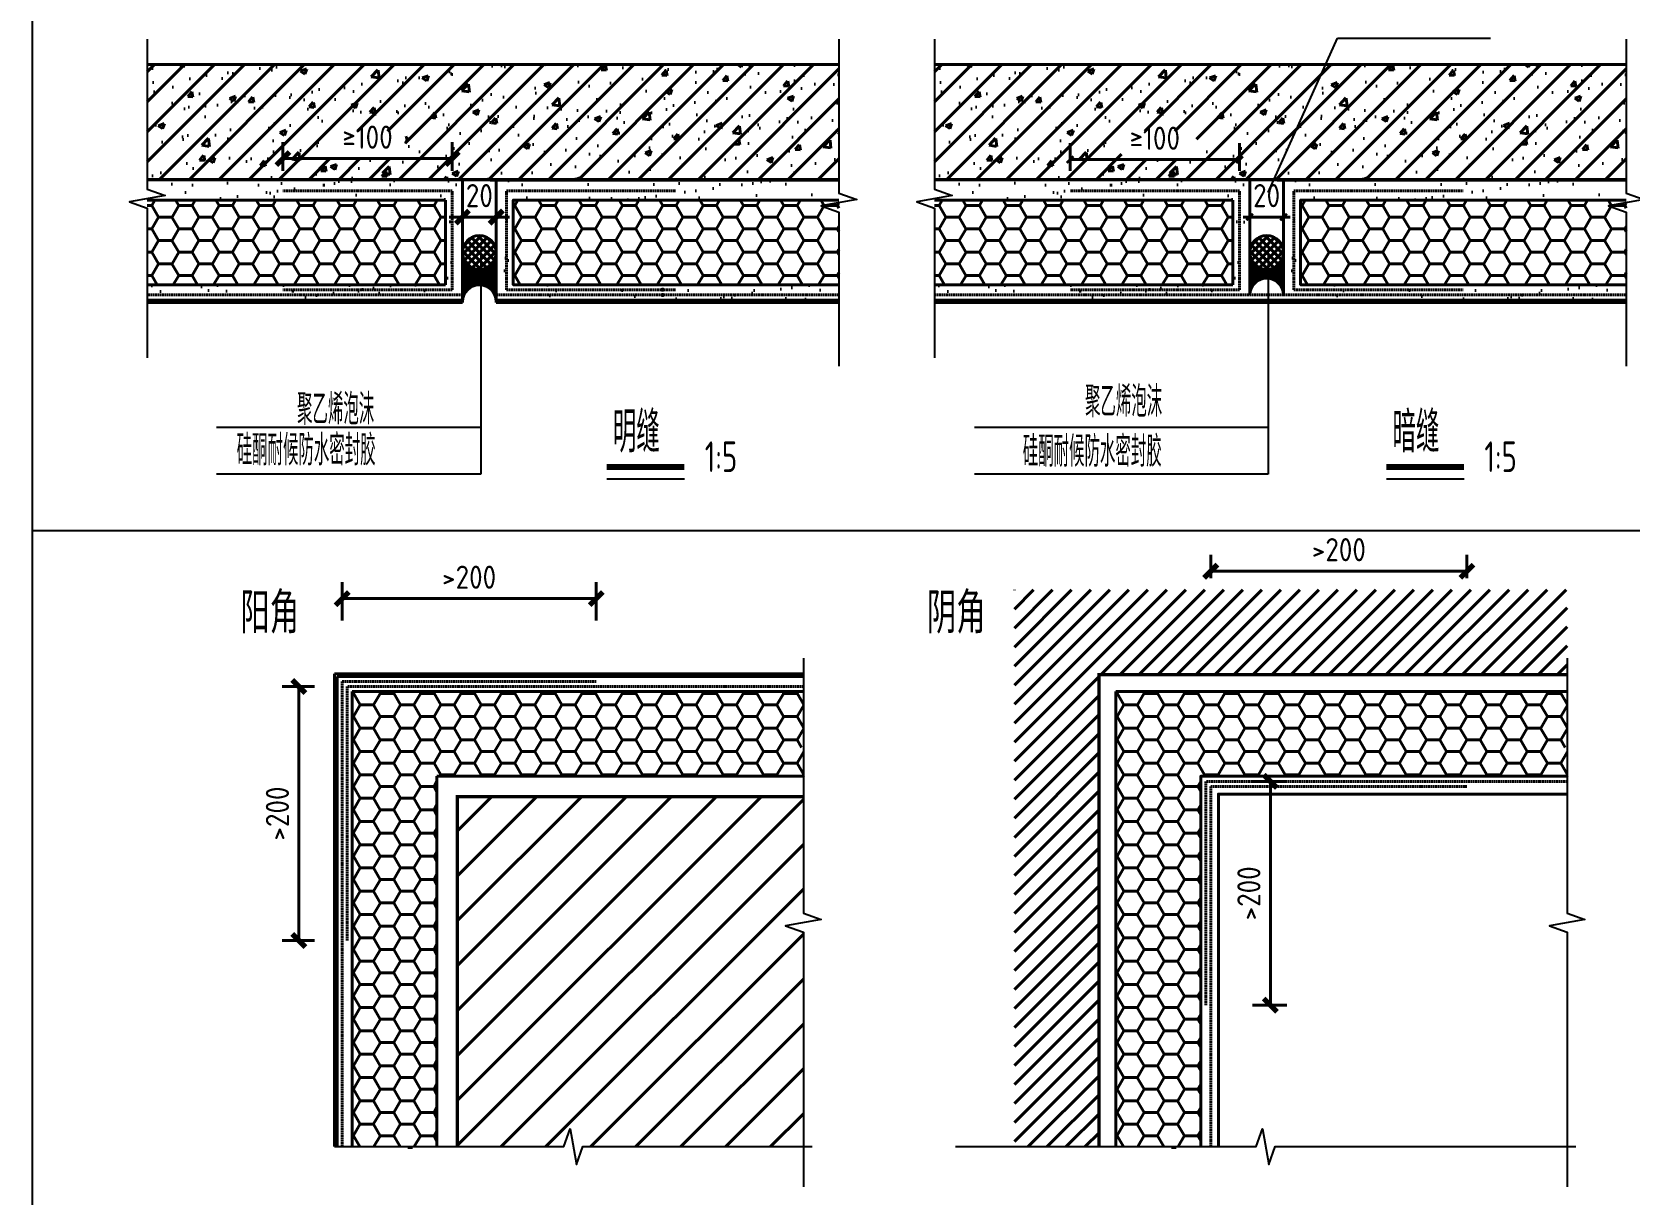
# Model space of a CAD drawing. Extents: x 1188826 to 1909461, y 608442 to 1651179.
# Drawn here: x 1323624 to 1333786, y 1318966 to 1326361 of the extents above; entities that cross this region are included whole.
import ezdxf

# ---------------------------------------------------------------- set-up
doc = ezdxf.new("R2010")
doc.units = 0
doc.header["$LTSCALE"] = 1000
doc.header["$MEASUREMENT"] = 0
doc.linetypes.add('DASH', pattern=[0.35, 0.25, -0.1])
for name, color, linetype in [('Defpoint', 7, 'Continuous'), ('PUB_DIM', 3, 'Continuous'), ('PUB_TEXT', 4, 'Continuous')]:
    doc.layers.add(name, color=color, linetype=linetype)
doc.layers.add('WALL', color=9, linetype='Continuous', lineweight=40)
doc.styles.get("Standard").update_dxf_attribs({"font": 'gbenor.shx', "bigfont": 'gbcbig.shx'})
doc.styles.add('STANDARD_T3', font='gbenor.shx', dxfattribs={"bigfont": 'gbcbig.shx'})
doc.dimstyles.new('STANDARD&&50', dxfattribs={"dimtxt": 175, "dimasz": 50, "dimexe": 125, "dimexo": 150, "dimgap": 75, "dimtad": 1, "dimdec": 0, "dimzin": 0, "dimdsep": 46, "dimtxsty": 'STANDARD_T3', "dimblk": 'ARCHTICK', "dimcen": 0.09, "dimadec": 0, "dimazin": 0, "dimtfac": 1, "dimtdec": 0, "dimtix": 1, "dimtmove": 2, "dimatfit": 3, "dimfxl": 0, "dimtolj": 1, "dimtzin": 0, "dimarcsym": 0})
pattern_1 = [(37.5, (-98122.17, 9234.46), (-10.07894, 308.2918), [0, -243.2, 0, -272, 0, -260]), (7.5, (-98122.17, 9234.46), (283.1643, 451.5434), [0, -131.2, 0, -219.2, 0, -84]), (327.5, (-98318.97, 9234.46), (498.2627, 0.90545), [0, -80, 0, -288, 0, -376]), (317.5, (-98318.97, 9234.46), (480.9803, 140.4281), [0, -40, 0, -188.8, 0, -216])]
pattern_2 = [(37.5, (-92173.38, 9234.46), (-10.07894, 308.2918), [0, -243.2, 0, -272, 0, -260]), (7.5, (-92173.38, 9234.46), (283.1643, 451.5434), [0, -131.2, 0, -219.2, 0, -84]), (327.5, (-92370.18, 9234.46), (498.2627, 0.90545), [0, -80, 0, -288, 0, -376]), (317.5, (-92370.2, 9234.46), (480.9803, 140.4281), [0, -40, 0, -188.8, 0, -216])]

# ---------------------------------------------------------------- blocks, each defined once
blk = doc.blocks.new('_ArchTick')
at = {"color": 0, "linetype": 'ByBlock', "const_width": 0.4}
blk.add_lwpolyline([(-0.5, -0.5), (0.5, 0.5)], dxfattribs=at)
blk = doc.blocks.new('*D86')
at = {"layer": 'Defpoints', "color": 0, "transparency": 16777216}
for p in [(1126315, 1326472), (1126584, 1326472), (1126584, 1324552)]:
    blk.add_point(p, dxfattribs=at)
at = {"layer": 'PUB_DIM', "color": 0, "lineweight": -2, "transparency": 16777216}
for p, q in [((1126434, 1326472), (1126190, 1326472)), ((1126315, 1324552), (1126315, 1326472)), ((1126434, 1324552), (1126190, 1324552))]:
    blk.add_line(p, q, dxfattribs=at)
at = {"layer": 'PUB_DIM', "color": 0, "lineweight": -2, "transparency": 16777216, "xscale": 100, "yscale": 100, "zscale": 100}
for p, rotation in [((1126315, 1326472), 90), ((1126315, 1324552), 270)]:
    blk.add_blockref('_ArchTick', p, dxfattribs=dict(at, rotation=rotation))
at = {"layer": 'PUB_DIM', "color": 0, "transparency": 16777216, "insert": (1126153, 1325512), "char_height": 175, "attachment_point": 5, "rotation": 90, "style": 'STANDARD_T3'}
blk.add_mtext('\\A1;>200', dxfattribs=at)
blk = doc.blocks.new('*D87')
at = {"layer": 'Defpoints', "color": 0, "transparency": 16777216}
for p in [(1128562, 1327136), (1126642, 1326821), (1128562, 1326821)]:
    blk.add_point(p, dxfattribs=at)
at = {"layer": 'PUB_DIM', "color": 0, "lineweight": -2, "transparency": 16777216}
for p, q in [((1126642, 1326971), (1126642, 1327261)), ((1128562, 1326971), (1128562, 1327261)), ((1126642, 1327136), (1128562, 1327136))]:
    blk.add_line(p, q, dxfattribs=at)
at = {"layer": 'PUB_DIM', "color": 0, "lineweight": -2, "transparency": 16777216, "xscale": 100, "yscale": 100, "zscale": 100, "rotation": 180}
blk.add_blockref('_ArchTick', (1126642, 1327136), dxfattribs=at)
at = {"layer": 'PUB_DIM', "color": 0, "lineweight": -2, "transparency": 16777216, "xscale": 100, "yscale": 100, "zscale": 100}
blk.add_blockref('_ArchTick', (1128562, 1327136), dxfattribs=at)
at = {"layer": 'PUB_DIM', "color": 0, "transparency": 16777216, "insert": (1127602, 1327298), "char_height": 175, "attachment_point": 5, "style": 'STANDARD_T3'}
blk.add_mtext('\\A1;>200', dxfattribs=at)
blk = doc.blocks.new('*D88')
at = {"layer": 'Defpoints', "color": 0, "transparency": 16777216}
for p in [(1133370, 1325755), (1133656, 1325755), (1133370, 1324063)]:
    blk.add_point(p, dxfattribs=at)
at = {"layer": 'PUB_DIM', "color": 0, "lineweight": -2, "transparency": 16777216}
for p, q in [((1133520, 1325755), (1133781, 1325755)), ((1133656, 1324063), (1133656, 1325755)), ((1133520, 1324063), (1133781, 1324063))]:
    blk.add_line(p, q, dxfattribs=at)
at = {"layer": 'PUB_DIM', "color": 0, "lineweight": -2, "transparency": 16777216, "xscale": 100, "yscale": 100, "zscale": 100}
for p, rotation in [((1133656, 1325755), 90), ((1133656, 1324063), 270)]:
    blk.add_blockref('_ArchTick', p, dxfattribs=dict(at, rotation=rotation))
at = {"layer": 'PUB_DIM', "color": 0, "transparency": 16777216, "insert": (1133494, 1324909), "char_height": 175, "attachment_point": 5, "rotation": 90, "style": 'STANDARD_T3'}
blk.add_mtext('\\A1;>200', dxfattribs=at)
blk = doc.blocks.new('*D89')
at = {"layer": 'Defpoints', "color": 0, "transparency": 16777216}
for p in [(1135142, 1327343), (1133206, 1327140), (1135142, 1327140)]:
    blk.add_point(p, dxfattribs=at)
at = {"layer": 'PUB_DIM', "color": 0, "lineweight": -2, "transparency": 16777216}
for p, q in [((1133206, 1327290), (1133206, 1327468)), ((1135142, 1327290), (1135142, 1327468)), ((1133206, 1327343), (1135142, 1327343))]:
    blk.add_line(p, q, dxfattribs=at)
at = {"layer": 'PUB_DIM', "color": 0, "lineweight": -2, "transparency": 16777216, "xscale": 100, "yscale": 100, "zscale": 100, "rotation": 180}
blk.add_blockref('_ArchTick', (1133206, 1327343), dxfattribs=at)
at = {"layer": 'PUB_DIM', "color": 0, "lineweight": -2, "transparency": 16777216, "xscale": 100, "yscale": 100, "zscale": 100}
blk.add_blockref('_ArchTick', (1135142, 1327343), dxfattribs=at)
at = {"layer": 'PUB_DIM', "color": 0, "transparency": 16777216, "insert": (1134174, 1327506), "char_height": 175, "attachment_point": 5, "style": 'STANDARD_T3'}
blk.add_mtext('\\A1;>200', dxfattribs=at)
blk = doc.blocks.new('*D99')
at = {"layer": 'Defpoints', "color": 0, "transparency": 16777216}
for p in [(1127474, 1330462), (1126194, 1330219), (1127474, 1330219)]:
    blk.add_point(p, dxfattribs=at)
at = {"layer": 'PUB_DIM', "color": 0, "lineweight": -2, "transparency": 16777216}
for p, q in [((1126194, 1330369), (1126194, 1330587)), ((1127474, 1330369), (1127474, 1330587)), ((1126194, 1330462), (1127474, 1330462))]:
    blk.add_line(p, q, dxfattribs=at)
at = {"layer": 'PUB_DIM', "color": 0, "lineweight": -2, "transparency": 16777216, "xscale": 100, "yscale": 100, "zscale": 100, "rotation": 180}
blk.add_blockref('_ArchTick', (1126194, 1330462), dxfattribs=at)
at = {"layer": 'PUB_DIM', "color": 0, "lineweight": -2, "transparency": 16777216, "xscale": 100, "yscale": 100, "zscale": 100}
blk.add_blockref('_ArchTick', (1127474, 1330462), dxfattribs=at)
at = {"layer": 'PUB_DIM', "color": 0, "transparency": 16777216, "insert": (1126834, 1330624), "char_height": 175, "attachment_point": 5, "style": 'STANDARD_T3'}
blk.add_mtext('\\A1;≥100', dxfattribs=at)
blk = doc.blocks.new('*D100')
at = {"layer": 'Defpoints', "color": 0, "transparency": 16777216}
for p in [(1127551, 1330301), (1127807, 1330301), (1127807, 1330020)]:
    blk.add_point(p, dxfattribs=at)
at = {"layer": 'PUB_DIM', "color": 0, "lineweight": -2, "transparency": 16777216}
for p, q in [((1127551, 1330151), (1127551, 1329895)), ((1127807, 1330151), (1127807, 1329895)), ((1127551, 1330020), (1127451, 1330020)), ((1127551, 1330020), (1127807, 1330020)), ((1127807, 1330020), (1127907, 1330020))]:
    blk.add_line(p, q, dxfattribs=at)
at = {"layer": 'PUB_DIM', "color": 0, "lineweight": -2, "transparency": 16777216, "xscale": 100, "yscale": 100, "zscale": 100}
blk.add_blockref('_ArchTick', (1127551, 1330020), dxfattribs=at)
at = {"layer": 'PUB_DIM', "color": 0, "lineweight": -2, "transparency": 16777216, "xscale": 100, "yscale": 100, "zscale": 100, "rotation": 180}
blk.add_blockref('_ArchTick', (1127807, 1330020), dxfattribs=at)
at = {"layer": 'PUB_DIM', "color": 0, "transparency": 16777216, "insert": (1127679, 1330182), "char_height": 175, "attachment_point": 5, "style": 'STANDARD_T3'}
blk.add_mtext('\\A1;20', dxfattribs=at)
blk = doc.blocks.new('*D101')
at = {"layer": 'Defpoints', "color": 0, "transparency": 16777216}
for p in [(1133423, 1330454), (1132143, 1330219), (1133423, 1330219)]:
    blk.add_point(p, dxfattribs=at)
at = {"layer": 'PUB_DIM', "color": 0, "lineweight": -2, "transparency": 16777216}
for p, q in [((1132143, 1330369), (1132143, 1330579)), ((1133423, 1330369), (1133423, 1330579)), ((1132143, 1330454), (1133423, 1330454))]:
    blk.add_line(p, q, dxfattribs=at)
at = {"layer": 'PUB_DIM', "color": 0, "lineweight": -2, "transparency": 16777216, "xscale": 50, "yscale": 50, "zscale": 50, "rotation": 180}
blk.add_blockref('_ArchTick', (1132143, 1330454), dxfattribs=at)
at = {"layer": 'PUB_DIM', "color": 0, "lineweight": -2, "transparency": 16777216, "xscale": 50, "yscale": 50, "zscale": 50}
blk.add_blockref('_ArchTick', (1133423, 1330454), dxfattribs=at)
at = {"layer": 'PUB_DIM', "color": 0, "transparency": 16777216, "insert": (1132783, 1330616), "char_height": 175, "attachment_point": 5, "style": 'STANDARD_T3'}
blk.add_mtext('\\A1;≥100', dxfattribs=at)
blk = doc.blocks.new('*D102')
at = {"layer": 'Defpoints', "color": 0, "transparency": 16777216}
for p in [(1133500, 1330301), (1133756, 1330301), (1133756, 1330020)]:
    blk.add_point(p, dxfattribs=at)
at = {"layer": 'PUB_DIM', "color": 0, "lineweight": -2, "transparency": 16777216}
for p, q in [((1133500, 1330151), (1133500, 1329895)), ((1133756, 1330151), (1133756, 1329895)), ((1133500, 1330020), (1133450, 1330020)), ((1133500, 1330020), (1133756, 1330020)), ((1133756, 1330020), (1133806, 1330020))]:
    blk.add_line(p, q, dxfattribs=at)
at = {"layer": 'PUB_DIM', "color": 0, "lineweight": -2, "transparency": 16777216, "xscale": 50, "yscale": 50, "zscale": 50}
blk.add_blockref('_ArchTick', (1133500, 1330020), dxfattribs=at)
at = {"layer": 'PUB_DIM', "color": 0, "lineweight": -2, "transparency": 16777216, "xscale": 50, "yscale": 50, "zscale": 50, "rotation": 180}
blk.add_blockref('_ArchTick', (1133756, 1330020), dxfattribs=at)
at = {"layer": 'PUB_DIM', "color": 0, "transparency": 16777216, "insert": (1133628, 1330182), "char_height": 175, "attachment_point": 5, "style": 'STANDARD_T3'}
blk.add_mtext('\\A1;20', dxfattribs=at)
blk = doc.blocks.new('21412412431')
h = blk.add_hatch()
h.set_pattern_fill('钢筋混凝土', color=256, scale=64, style=0)
h.set_pattern_definition([(45, (-596294.7, -306622.99), (-113.137085, 113.137085), []), (50, (-596294.7, -306623), (459.04652, -40.16137), [48, -528]), (355, (-596294.7, -306623), (-88.80085, 481.40297), [38.4, -422.4]), (100.4514, (-596256.44, -306626.33), (370.246, 441.2413), [40.79372, -448.73095]), (46.1842, (-596294.7, -306495), (683.03427, -105.93217), [72, -792]), (96.6356, (-596237.8, -306503.8), (598.1841, 623.43544), [61.1906, -673.0963]), (351.1842, (-596294.7, -306495), (598.18364, 623.4359), [57.6, -633.6]), (21, (-596230.7, -306527), (382.02051, -257.6761), [48, -528]), (326, (-596230.7, -306527), (155.7218, 464.09603), [38.4, -422.4]), (71.4514, (-596198.86, -306548.46), (537.74248, 206.41952), [40.79372, -448.73095]), (37.5, (-596294.7, -306622.99), (7.782307, 213.052066), [0, -417.28, 0, -428.8, 0, -424]), (7.5, (-596294.7, -306622.99), (168.364504, 252.423496), [0, -244.48, 0, -407.68, 0, -161.6]), (327.5, (-596437.41, -306622.99), (341.64636, -14.43512), [0, -160, 0, -499.2, 0, -662.4]), (317.5, (-596501.4, -306623), (373.23915, 64.06719), [0, -208, 0, -331.52, 0, -470.4])])
h.paths.add_polyline_path([(6097.7, 11252.4), (6097.7, 12123.1), (870.6, 12123.1), (870.6, 11252.4)])
h.paths.add_polyline_path([(2235.4, 11412.2), (2820.5, 11412.2), (2820.5, 11619.9), (2235.4, 11619.9)], flags=16)
h = blk.add_hatch()
h.set_pattern_fill('钢筋混凝土', color=256, scale=64, style=0)
h.set_pattern_definition([(45, (-590345.9, -306622.99), (-113.137085, 113.137085), []), (50, (-590345.9, -306623), (459.04652, -40.16137), [48, -528]), (355, (-590345.9, -306623), (-88.80085, 481.40297), [38.4, -422.4]), (100.4514, (-590307.65, -306626.33), (370.246, 441.2413), [40.79372, -448.73095]), (46.1842, (-590345.9, -306495), (683.03427, -105.93217), [72, -792]), (96.6356, (-590289, -306503.8), (598.1841, 623.43544), [61.1906, -673.0963]), (351.1842, (-590345.9, -306495), (598.18364, 623.4359), [57.6, -633.6]), (21, (-590281.9, -306527), (382.02051, -257.6761), [48, -528]), (326, (-590281.9, -306527), (155.7218, 464.09603), [38.4, -422.4]), (71.4514, (-590250.07, -306548.46), (537.74248, 206.41952), [40.79372, -448.73095]), (37.5, (-590345.9, -306622.99), (7.782307, 213.052066), [0, -417.28, 0, -428.8, 0, -424]), (7.5, (-590345.9, -306622.99), (168.364504, 252.423496), [0, -244.48, 0, -407.68, 0, -161.6]), (327.5, (-590488.63, -306622.99), (341.64636, -14.43512), [0, -160, 0, -499.2, 0, -662.4]), (317.5, (-590552.63, -306623), (373.23915, 64.06719), [0, -208, 0, -331.52, 0, -470.4])])
h.paths.add_polyline_path([(12046.5, 11252.4), (12046.5, 12123.1), (6819.3, 12123.1), (6819.3, 11252.4)])
h.paths.add_polyline_path([(8233.6, 11404.5), (8798.9, 11404.5), (8798.9, 11620.7), (8233.6, 11620.7)], flags=16)
h = blk.add_hatch()
h.set_pattern_fill('AR-SAND', color=256, scale=160, style=0)
h.set_pattern_definition(pattern_1)
h.paths.add_polyline_path([(869.4, 11252), (729.8, 11214), (870.6, 11169.2), (870.6, 11098.4), (3124.4, 11098.4), (3124.4, 10458.4), (870.6, 10458.4), (870.6, 10381.6), (3252.4, 10381.6), (3252.4, 10804), (3252.4, 11252)])
h.paths.add_polyline_path([(870.6, 10381.6), (870.6, 10343.2), (3252.4, 10343.2), (3252.4, 10381.6)])
h = blk.add_hatch()
h.set_pattern_fill('AR-SAND', color=256, scale=160, style=0)
h.set_pattern_definition(pattern_1)
h.paths.add_polyline_path([(3508.4, 11252), (3508.4, 10804), (3508.4, 10381.6), (6097.7, 10381.6), (6097.7, 10458.4), (3636.4, 10458.4), (3636.4, 11098.4), (6097.7, 11098.4), (6097.7, 11169.2), (5956.9, 11214), (6096.5, 11252)])
h.paths.add_polyline_path([(6097.7, 10343.2), (6097.7, 10381.6), (4764.5, 10381.6), (4764.5, 10343.2)])
h.paths.add_polyline_path([(3508.4, 10381.6), (3508.4, 10343.2), (4764.5, 10343.2), (4764.5, 10381.6)])
h = blk.add_hatch()
h.set_pattern_fill('AR-SAND', color=256, scale=160, style=0)
h.set_pattern_definition(pattern_2)
h.paths.add_polyline_path([(6818.2, 11252), (6678.5, 11214), (6819.3, 11169.2), (6819.3, 11098.4), (9073.2, 11098.4), (9073.2, 10458.4), (6819.3, 10458.4), (6819.3, 10381.6), (9201.2, 10381.6), (9201.2, 10804), (9201.2, 11252)])
h.paths.add_polyline_path([(6819.3, 10381.6), (6819.3, 10343.2), (9201.2, 10343.2), (9201.2, 10381.6)])
h = blk.add_hatch()
h.set_pattern_fill('AR-SAND', color=256, scale=160, style=0)
h.set_pattern_definition(pattern_2)
h.paths.add_polyline_path([(9457.2, 11252), (9457.2, 10804), (9457.2, 10381.6), (12046.5, 10381.6), (12046.5, 10458.4), (9585.2, 10458.4), (9585.2, 11098.4), (12046.5, 11098.4), (12046.5, 11169.2), (11905.7, 11214), (12045.3, 11252)])
h.paths.add_polyline_path([(12046.5, 10343.2), (12046.5, 10381.6), (10713.3, 10381.6), (10713.3, 10343.2)])
h.paths.add_polyline_path([(9457.2, 10381.6), (9457.2, 10343.2), (10713.3, 10343.2), (10713.3, 10381.6)])
h = blk.add_hatch()
h.set_pattern_fill('HONEY', color=256, scale=64, style=0)
h.set_pattern_definition([(0, (-596294.69, -306622.985), (152.4, 87.98816), [101.6, -203.2]), (120, (-596294.69, -306622.985), (-152.399982, 87.988192), [101.6, -203.2]), (60, (-596294.69, -306622.985), (1.8e-05, 175.976352), [-203.2, 101.6])])
h.paths.add_polyline_path([(6097.7, 11098.4), (3636.4, 11098.4), (3636.4, 10458.4), (6097.7, 10458.4)])
h.paths.add_polyline_path([(3124.4, 11098.4), (870.6, 11098.4), (870.6, 10458.4), (3124.4, 10458.4)])
h = blk.add_hatch()
h.set_pattern_fill('HONEY', color=256, scale=64, style=0)
h.set_pattern_definition([(0, (-590345.906, -306622.985), (152.4, 87.98816), [101.6, -203.2]), (120, (-590345.906, -306622.985), (-152.399982, 87.988192), [101.6, -203.2]), (60, (-590345.906, -306622.985), (1.8e-05, 175.976352), [-203.2, 101.6])])
h.paths.add_polyline_path([(12046.5, 11098.4), (9585.2, 11098.4), (9585.2, 10458.4), (12046.5, 10458.4)])
h.paths.add_polyline_path([(9073.2, 11098.4), (6819.3, 11098.4), (6819.3, 10458.4), (9073.2, 10458.4)])
h = blk.add_hatch()
h.set_pattern_fill('ANSI31', color=256, scale=12.8, angle=90, style=0)
h.set_pattern_definition([(135, (8458.443, 336.453), (-28.73682, -28.73682), [])])
h.paths.add_polyline_path([(3252.4, 10703, 1), (3508.4, 10703, 1)])
h = blk.add_hatch()
h.set_pattern_fill('ANSI31', color=256, scale=12.8, angle=180, style=0)
h.set_pattern_definition([(225, (8458.443, 336.453), (28.73682, -28.73682), [])])
h.paths.add_polyline_path([(3252.4, 10703, 1), (3508.4, 10703, 1)])
h = blk.add_hatch()
h.set_pattern_fill('ANSI31', color=256, scale=12.8, angle=90, style=0)
h.set_pattern_definition([(135, (14407.23, 336.453), (-28.73682, -28.73682), [])])
h.paths.add_polyline_path([(9201.2, 10703, 1), (9457.2, 10703, 1)])
h = blk.add_hatch()
h.set_pattern_fill('ANSI31', color=256, scale=12.8, angle=180, style=0)
h.set_pattern_definition([(225, (14407.23, 336.453), (28.73682, -28.73682), [])])
h.paths.add_polyline_path([(9201.2, 10703, 1), (9457.2, 10703, 1)])
h = blk.add_hatch()
h.set_pattern_fill('ANSI31', color=256, scale=12.8, angle=405, style=0)
h.set_pattern_definition([(90, (-596294.693, -302066.824), (-20.32, 7e-15), [])])
h.paths.add_polyline_path([(3508.4, 10330.8), (3508.4, 10703, -1), (3252.4, 10703), (3252.4, 10330.8, -1)])
h = blk.add_hatch()
h.set_pattern_fill('ANSI31', color=256, scale=12.8, angle=405, style=0)
h.set_pattern_definition([(90, (-590345.906, -302066.824), (-20.32, 7e-15), [])])
edge = h.paths.add_edge_path()
edge.add_arc((9329.2, 10381.6), 128, 0, 180)
edge.add_line((9201.2, 10381.6), (9201.2, 10703))
edge.add_arc((9329.2, 10703), 128, 180, 360)
edge.add_line((9457.2, 10703), (9457.2, 10381.6))
for points in [[(4764.5, 10405.5, -1), (4764.5, 10437.9, -1)], [(4764.5, 10365.5, -1), (4764.5, 10397.8, -1)]]:
    blk.add_hatch(color=256).paths.add_polyline_path(points)
h = blk.add_hatch()
h.set_pattern_fill('ANSI31', color=256, scale=64, style=0)
h.set_pattern_definition([(45, (-601629.4, -346648.86), (-71.842049, 71.842049), [])])
h.paths.add_polyline_path([(11599.7, 8152.3), (7422.7, 8152.3), (7422.7, 3944.6), (8062.7, 3944.6), (8062.7, 7512.3), (11599.7, 7512.3)])
h = blk.add_hatch()
h.set_pattern_fill('HONEY', color=256, scale=64, style=0)
h.set_pattern_definition([(0, (-601629.4, -346648.86), (152.4, 87.98816), [101.6, -203.2]), (120, (-601629.4, -346648.86), (-152.399982, 87.988192), [101.6, -203.2]), (60, (-601629.4, -346648.86), (1.8e-05, 175.976352), [-203.2, 101.6])])
h.paths.add_polyline_path([(5828.8, 6744.1), (5828.8, 6928.5), (5711.5, 6928.5), (5946.1, 7005.3), (5828.8, 7005.3), (5828.8, 7384.1), (2419.8, 7384.1), (2419.8, 6744.1)])
h.paths.add_polyline_path([(3059.8, 6744.1), (2419.8, 6744.1), (2419.8, 3944.6), (2798.6, 3944.6), (2798.6, 4061.9), (2875.4, 3827.3), (2875.4, 3944.6), (3059.8, 3944.6)])
h = blk.add_hatch()
h.set_pattern_fill('HONEY', color=256, scale=64, style=0)
h.set_pattern_definition([(0, (-595858.5, -346648.86), (152.4, 87.98816), [101.6, -203.2]), (120, (-595858.5, -346648.86), (-152.399982, 87.988192), [101.6, -203.2]), (60, (-595858.5, -346648.86), (1.8e-05, 175.976352), [-203.2, 101.6])])
h.paths.add_polyline_path([(11599.7, 6744.1), (11599.7, 6928.5), (11482.4, 6928.5), (11717, 7005.3), (11599.7, 7005.3), (11599.7, 7384.1), (8190.7, 7384.1), (8190.7, 6744.1)])
h.paths.add_polyline_path([(8830.7, 6744.1), (8190.7, 6744.1), (8190.7, 3944.6), (8569.5, 3944.6), (8569.5, 4061.9), (8646.3, 3827.3), (8646.3, 3944.6), (8830.7, 3944.6)])
h = blk.add_hatch()
h.set_pattern_fill('ANSI31', color=256, scale=1920, style=0)
h.set_pattern_definition([(45, (-55796, 5403), (-169.7056, 169.7056), [])])
h.paths.add_polyline_path([(3213.4, 6590.5), (3213.4, 3944.6), (5828.8, 3944.6), (5828.8, 6590.5)])
for p, q in [((6097.7, 12123.1), (870.6, 12123.1)), ((12046.5, 12123.1), (6819.3, 12123.1)), ((6097.7, 11252), (870.6, 11252)), ((3252.4, 10804), (3252.4, 11252)), ((3508.4, 10804), (3508.4, 11252)), ((12046.5, 11252), (6819.3, 11252)), ((9201.2, 10804), (9201.2, 11252)), ((9457.2, 10804), (9457.2, 11252)), ((3124.4, 11098.4), (870.6, 11098.4)), ((3124.4, 10458.4), (3124.4, 11098.4)), ((3636.4, 11098.4), (6096.9, 11098.4)), ((3636.4, 10458.4), (3636.4, 11098.4)), ((9073.2, 11098.4), (6819.3, 11098.4)), ((9073.2, 10458.4), (9073.2, 11098.4)), ((9585.2, 11098.4), (12045.7, 11098.4)), ((9585.2, 10458.4), (9585.2, 11098.4)), ((3252.4, 10324), (3252.4, 10804)), ((3508.4, 10324), (3508.4, 10804)), ((9201.2, 10381.6), (9201.2, 10804)), ((9457.2, 10381.6), (9457.2, 10804)), ((3124.4, 10458.4), (870.6, 10458.4)), ((3636.4, 10458.4), (6096.9, 10458.4)), ((9073.2, 10458.4), (6819.3, 10458.4)), ((9585.2, 10458.4), (12045.7, 10458.4)), ((3252.4, 10343.2), (870.6, 10343.2)), ((3252.4, 10324), (870.6, 10324)), ((3508.4, 10343.2), (6096.9, 10343.2)), ((3508.4, 10324), (6096.9, 10324)), ((9457.2, 10343.2), (6819.3, 10343.2)), ((9201.2, 10324), (6819.3, 10324)), ((9201.2, 10324), (12045.7, 10324)), ((9457.2, 10343.2), (12045.7, 10343.2)), ((5828.8, 7518.5), (2285.4, 7518.5)), ((2285.4, 7518.5), (2285.4, 3944.6)), ((5828.8, 7499.3), (2304.6, 7499.3)), ((2304.6, 7499.3), (2304.6, 3944.6)), ((11599.7, 7512.1), (8062.7, 7512.1)), ((8062.7, 7512.1), (8062.7, 3944.6)), ((5828.8, 7384.1), (2419.8, 7384.1)), ((2419.8, 7384.1), (2419.8, 3944.6)), ((11599.7, 7384.1), (8190.7, 7384.1)), ((8190.7, 7384.1), (8190.7, 3944.6)), ((5828.8, 6744.1), (3059.8, 6744.1)), ((3059.8, 6744.1), (3059.8, 3944.6)), ((11599.7, 6744.1), (8830.7, 6744.1)), ((8830.7, 6744.1), (8830.7, 3944.6))]:
    blk.add_line(p, q)
at = {"linetype": 'DASH', "ltscale": 0.05}
for p, q in [((3175.6, 11169.9), (1895.6, 11169.9)), ((3175.6, 10420), (3175.6, 11169.9)), ((3585.3, 11169.9), (4865.3, 11169.9)), ((3585.3, 10420), (3585.3, 11169.9)), ((9124.3, 11169.9), (7844.3, 11169.9)), ((9124.3, 10420), (9124.3, 11169.9)), ((9534.1, 11169.9), (10814.1, 11169.9)), ((9534.1, 10420), (9534.1, 11169.9)), ((3252.4, 10381.6), (870.6, 10381.6)), ((3175.6, 10420), (1895.6, 10420)), ((3508.4, 10381.6), (6096.9, 10381.6)), ((3585.3, 10420), (4865.3, 10420)), ((9457.2, 10381.6), (6819.3, 10381.6)), ((9124.3, 10420), (7844.3, 10420)), ((9457.2, 10381.6), (12045.7, 10381.6)), ((9534.1, 10420), (10814.1, 10420)), ((4263, 7460.9), (2343, 7460.9)), ((2343, 7460.9), (2343, 3944.6)), ((5828.8, 7422.5), (2381.4, 7422.5)), ((2381.4, 7422.5), (2381.4, 5502.5))]:
    blk.add_line(p, q, dxfattribs=at)
at = {"const_width": 25.6}
for points in [[(870.6, 11252.4), (6096.5, 11252)], [(6819.3, 11252.4), (12045.3, 11252)], [(11599.7, 7512.3), (8062.7, 7512.3), (8062.7, 3944.6)], [(5828.8, 6590.5), (3213.4, 6590.5), (3213.4, 3944.6)]]:
    blk.add_lwpolyline(points, dxfattribs=at)
for points in [[(6097.7, 11252.4), (870.6, 11252.4)], [(12046.5, 11252.4), (6819.3, 11252.4)], [(6097.7, 11098.4), (3636.4, 11098.4), (3636.4, 10458.4), (6097.7, 10458.4)], [(12046.5, 11098.4), (9585.2, 11098.4), (9585.2, 10458.4), (12046.5, 10458.4)], [(11599.7, 6744.1), (8830.7, 6744.1), (8830.7, 3944.6)], [(11599.7, 6609.7), (8965.1, 6609.7), (8965.1, 3944.6)]]:
    blk.add_lwpolyline(points)
at = {"linetype": 'DASH', "ltscale": 0.05}
for points in [[(11599.7, 6705.7), (8869.1, 6705.7), (8869.1, 5014)], [(10843, 6667.3), (8907.5, 6667.3), (8907.5, 3944.6)]]:
    blk.add_lwpolyline(points, dxfattribs=at)
for centre in [(3380.4, 10703), (9329.2, 10703)]:
    blk.add_circle(centre, 128)
for centre in [(9329.2, 10381.6), (3380.4, 10330.8)]:
    blk.add_arc(centre, 128, 0, 180)
at = {"layer": 'Defpoint', "color": 252}
for p, q in [((0, 20418.4), (0, 0)), ((-1.2, 8601.1), (13163, 8601.1))]:
    blk.add_line(p, q, dxfattribs=at)
at = {"layer": 'PUB_DIM'}
for p, q in [((9340.8, 11157), (9863.5, 12323.5)), ((9863.5, 12323.5), (11019.6, 12323.5)), ((3392, 10694.2), (3392, 9379.5)), ((9340.8, 10694.2), (9340.8, 9379.5)), ((3392, 9379.5), (1393.7, 9379.5)), ((3392, 9379.5), (3392, 9027.8)), ((9340.8, 9379.5), (7120.6, 9379.5)), ((9340.8, 9379.5), (9340.8, 9027.8)), ((3392, 9027.8), (1393.7, 9027.8)), ((9340.8, 9027.8), (7120.6, 9027.8))]:
    blk.add_line(p, q, dxfattribs=at)
for points in [[(870.6, 12315.1), (870.6, 11182.3), (1005, 11133.4), (736.2, 11086), (870.6, 11038.3), (870.6, 9905.6)], [(6097.7, 12315.1), (6097.7, 11151.7), (6232.1, 11102.8), (5963.3, 11055.4), (6097.7, 11007.7), (6097.7, 9844.3)], [(6819.3, 12315.1), (6819.3, 11182.3), (6953.7, 11133.4), (6684.9, 11086), (6819.3, 11038.3), (6819.3, 9905.6)], [(12046.5, 12315.1), (12046.5, 11151.7), (12180.9, 11102.8), (11912.1, 11055.4), (12046.5, 11007.7), (12046.5, 9844.3)], [(4342.5, 8992.2), (4930.2, 8992.2)], [(10233.7, 8992.2), (10821.3, 8992.2)], [(5828.8, 7636.2), (5828.8, 5710.5), (5963.2, 5661.6), (5694.4, 5614.2), (5828.8, 5566.5), (5828.8, 3640.9)], [(11599.7, 7636.2), (11599.7, 5710.5), (11734.1, 5661.6), (11465.3, 5614.2), (11599.7, 5566.5), (11599.7, 3640.9)], [(2285.4, 3944.6), (4018.2, 3944.6), (4067.1, 4079), (4114.5, 3810.2), (4162.2, 3944.6), (5895, 3944.6)], [(6977.7, 3944.6), (9249.8, 3944.6), (9298.7, 4079), (9346.1, 3810.2), (9393.8, 3944.6), (11665.9, 3944.6)]]:
    blk.add_lwpolyline(points, dxfattribs=at)
at = {"layer": 'PUB_DIM', "const_width": 44.8}
for points in [[(4342.5, 9081.8), (4930.2, 9081.8)], [(10233.7, 9081.8), (10821.3, 9081.8)]]:
    blk.add_lwpolyline(points, dxfattribs=at)
at = {"layer": 'PUB_TEXT'}
for s, height, width, p in [('聚乙烯泡沫', 231.49, 0.7, (2002.6, 9402.8)), ('聚乙烯泡沫', 231.49, 0.7, (7956.8, 9460.7)), ('明缝', 308.65, 0.8, (4388.3, 9191.8)), ('暗缝', 308.65, 0.8, (10279.5, 9191.8)), ('硅酮耐候防水密封胶', 231.49, 0.7, (1546.3, 9094.1)), ('硅酮耐候防水密封胶', 231.49, 0.7, (7486.1, 9083.7)), ('1:5', 231.49, 0.8, (5083.3, 9043.5)), ('1:5', 231.49, 0.8, (10974.5, 9043.5))]:
    blk.add_text(s, height=height, dxfattribs=dict(at, width=width)).set_placement(p)
for s, p in [('阳角', (1574, 7824.2)), ('阴角', (6762, 7824.2))]:
    blk.add_text(s, height=308.65, dxfattribs=at).set_placement(p)
at = {"layer": 'PUB_DIM'}
for p1, p2, distance, text, picture, middle in [((1895.6, 11169.9), (3175.6, 11169.9), 242.3, '≥100', '*D99', (2535.6, 11574.7)), ((3252.4, 11252), (3508.4, 11252), -282, '20', '*D100', (3380.4, 11132.6)), ((8907.5, 8090.6), (10843, 8090.6), 203.2, '>200', '*D89', (9875.3, 8456.4)), ((2343, 7771.9), (4263, 7771.9), 314.4, '>200', '*D87', (3303, 8248.8)), ((2285.4, 5502.5), (2285.4, 7422.5), 269, '>200', '*D86', (1853.9, 6462.5)), ((9071.5, 5014), (9071.5, 6705.7), -285.8, '>200', '*D88', (9194.9, 5859.8))]:
    dim = blk.add_aligned_dim(p1=p1, p2=p2, distance=distance, text=text, dimstyle='STANDARD&&50', override={"dimasz": 100}, dxfattribs=at)
    dim.commit()
    dim.dimension.update_dxf_attribs({"geometry": picture, "text_midpoint": middle, "insert": (-1124298.9, -1319049.4)})
for p1, p2, distance, text, picture, middle in [((7844.3, 11169.9), (9124.3, 11169.9), 234.6, '≥100', '*D101', (8484.3, 11567)), ((9201.2, 11252), (9457.2, 11252), -282, '20', '*D102', (9329.2, 11132.6))]:
    dim = blk.add_aligned_dim(p1=p1, p2=p2, distance=distance, text=text, dimstyle='STANDARD&&50', dxfattribs=at)
    dim.commit()
    dim.dimension.update_dxf_attribs({"geometry": picture, "text_midpoint": middle, "insert": (-1124298.9, -1319049.4)})

msp = doc.modelspace()

# ---------------------------------------------------------------- block references
at = {"layer": 'WALL', "xscale": 0.8419950000000002, "yscale": 0.8419950000000002, "zscale": 0.8419950000000002}
msp.add_blockref('21412412431', (1323625, 1315946), dxfattribs=at)

doc.saveas('drawing.dxf')
